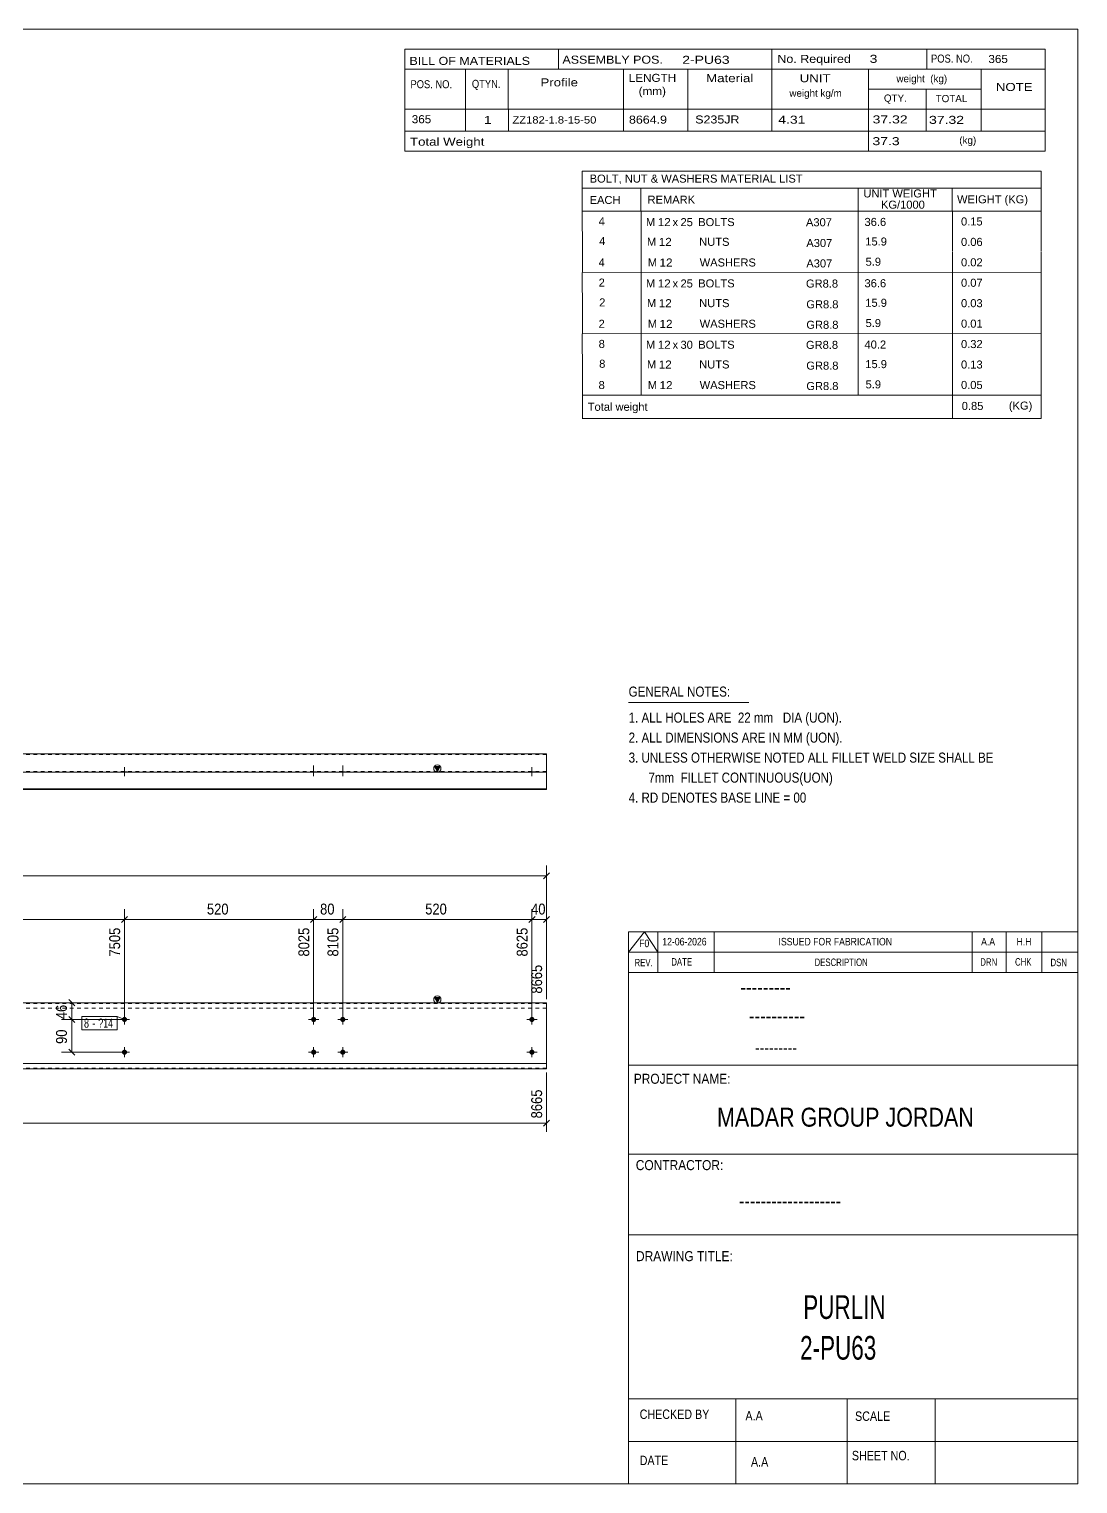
# Model space of a CAD drawing. Header units: millimetres. Extents: x 2 to 579, y 1 to 405.
# Drawn here: x 290.7 to 579, y 5 to 405 of the extents above; entities that cross this region are included whole.
import ezdxf

# ---------------------------------------------------------------- set-up
doc = ezdxf.new("R2010")
doc.units = ezdxf.units.MM
doc.linetypes.add('XKITLINE00', pattern=[0])
doc.linetypes.add('XKITLINE01', pattern=[4, 1, -1, 1, -1])
for name, color, linetype, lineweight in [('Bolt', 3, 'Continuous', 0), ('BoltMark', 7, 'Continuous', 0), ('Dimensions', 7, 'Continuous', 0), ('DrawingSheet', 5, 'Continuous', 0), ('OtherObjectType', 7, 'Continuous', 0), ('Part', 2, 'Continuous', 0)]:
    doc.layers.add(name, color=color, linetype=linetype, lineweight=lineweight)
doc.styles.add('@ARIAL_UNICODE_MS_BOLD', font='ARIAL.TTF')
doc.styles.add('ARIAL', font='ARIAL.TTF')
doc.styles.add('ARIAL_NARROW', font='ARIALN.TTF')
doc.styles.add('COMIC_SANS_MS_BOLD', font='COMICBD.TTF')
doc.styles.add('SWIS721_EX_BT', font='ARIAL.TTF')
doc.styles.add('SWISSE', font='ARIAL.TTF')

# ---------------------------------------------------------------- blocks, each defined once
blk = doc.blocks.new('*A4')
at = {"layer": 'Bolt'}
for points in [[(369.62, 132.67), (369.62, 132.63), (369.61, 132.6), (369.61, 132.56), (369.6, 132.53), (369.59, 132.5), (369.58, 132.46), (369.57, 132.43), (369.55, 132.4), (369.54, 132.37), (369.52, 132.34), (369.5, 132.31), (369.48, 132.28), (369.46, 132.26), (369.44, 132.23), (369.41, 132.2), (369.39, 132.18), (369.36, 132.16), (369.34, 132.14), (369.31, 132.12), (369.28, 132.1), (369.25, 132.08), (369.22, 132.07), (369.19, 132.05), (369.16, 132.04), (369.12, 132.03), (369.09, 132.02), (369.06, 132.01), (369.02, 132.01), (368.99, 132), (368.95, 132), (368.92, 132), (368.89, 132), (368.85, 132), (368.82, 132.01), (368.78, 132.01), (368.75, 132.02), (368.72, 132.03), (368.68, 132.04), (368.65, 132.05), (368.62, 132.07), (368.59, 132.08), (368.56, 132.1), (368.53, 132.12), (368.5, 132.14), (368.48, 132.16), (368.45, 132.18), (368.42, 132.2), (368.4, 132.23), (368.38, 132.26), (368.36, 132.28), (368.34, 132.31), (368.32, 132.34), (368.3, 132.37), (368.29, 132.4), (368.27, 132.43), (368.26, 132.46), (368.25, 132.5), (368.24, 132.53), (368.23, 132.56), (368.23, 132.6), (368.22, 132.63), (368.22, 132.67), (368.22, 132.7), (368.22, 132.73), (368.22, 132.77), (368.23, 132.8), (368.23, 132.84), (368.24, 132.87), (368.25, 132.9), (368.26, 132.94), (368.27, 132.97), (368.29, 133), (368.3, 133.03), (368.32, 133.06), (368.34, 133.09), (368.36, 133.12), (368.38, 133.14), (368.4, 133.17), (368.42, 133.19), (368.45, 133.22), (368.48, 133.24), (368.5, 133.26), (368.53, 133.28), (368.56, 133.3), (368.59, 133.32), (368.62, 133.33), (368.65, 133.35), (368.68, 133.36), (368.72, 133.37), (368.75, 133.38), (368.78, 133.39), (368.82, 133.39), (368.85, 133.4), (368.89, 133.4), (368.92, 133.4), (368.95, 133.4), (368.99, 133.4), (369.02, 133.39), (369.06, 133.39), (369.09, 133.38), (369.12, 133.37), (369.16, 133.36), (369.19, 133.35), (369.22, 133.33), (369.25, 133.32), (369.28, 133.3), (369.31, 133.28), (369.34, 133.26), (369.36, 133.24), (369.39, 133.22), (369.41, 133.19), (369.44, 133.17), (369.46, 133.14), (369.48, 133.12), (369.5, 133.09), (369.52, 133.06), (369.54, 133.03), (369.55, 133), (369.57, 132.97), (369.58, 132.94), (369.59, 132.9), (369.6, 132.87), (369.61, 132.84), (369.61, 132.8), (369.62, 132.77), (369.62, 132.73), (369.62, 132.7)], [(377.62, 132.67), (377.62, 132.63), (377.61, 132.6), (377.61, 132.56), (377.6, 132.53), (377.59, 132.5), (377.58, 132.46), (377.57, 132.43), (377.55, 132.4), (377.54, 132.37), (377.52, 132.34), (377.5, 132.31), (377.48, 132.28), (377.46, 132.26), (377.44, 132.23), (377.41, 132.2), (377.39, 132.18), (377.36, 132.16), (377.34, 132.14), (377.31, 132.12), (377.28, 132.1), (377.25, 132.08), (377.22, 132.07), (377.19, 132.05), (377.16, 132.04), (377.12, 132.03), (377.09, 132.02), (377.06, 132.01), (377.02, 132.01), (376.99, 132), (376.95, 132), (376.92, 132), (376.89, 132), (376.85, 132), (376.82, 132.01), (376.78, 132.01), (376.75, 132.02), (376.72, 132.03), (376.68, 132.04), (376.65, 132.05), (376.62, 132.07), (376.59, 132.08), (376.56, 132.1), (376.53, 132.12), (376.5, 132.14), (376.48, 132.16), (376.45, 132.18), (376.42, 132.2), (376.4, 132.23), (376.38, 132.26), (376.36, 132.28), (376.34, 132.31), (376.32, 132.34), (376.3, 132.37), (376.29, 132.4), (376.27, 132.43), (376.26, 132.46), (376.25, 132.5), (376.24, 132.53), (376.23, 132.56), (376.23, 132.6), (376.22, 132.63), (376.22, 132.67), (376.22, 132.7), (376.22, 132.73), (376.22, 132.77), (376.23, 132.8), (376.23, 132.84), (376.24, 132.87), (376.25, 132.9), (376.26, 132.94), (376.27, 132.97), (376.29, 133), (376.3, 133.03), (376.32, 133.06), (376.34, 133.09), (376.36, 133.12), (376.38, 133.14), (376.4, 133.17), (376.42, 133.19), (376.45, 133.22), (376.48, 133.24), (376.5, 133.26), (376.53, 133.28), (376.56, 133.3), (376.59, 133.32), (376.62, 133.33), (376.65, 133.35), (376.68, 133.36), (376.72, 133.37), (376.75, 133.38), (376.78, 133.39), (376.82, 133.39), (376.85, 133.4), (376.89, 133.4), (376.92, 133.4), (376.95, 133.4), (376.99, 133.4), (377.02, 133.39), (377.06, 133.39), (377.09, 133.38), (377.12, 133.37), (377.16, 133.36), (377.19, 133.35), (377.22, 133.33), (377.25, 133.32), (377.28, 133.3), (377.31, 133.28), (377.34, 133.26), (377.36, 133.24), (377.39, 133.22), (377.41, 133.19), (377.44, 133.17), (377.46, 133.14), (377.48, 133.12), (377.5, 133.09), (377.52, 133.06), (377.54, 133.03), (377.55, 133), (377.57, 132.97), (377.58, 132.94), (377.59, 132.9), (377.6, 132.87), (377.61, 132.84), (377.61, 132.8), (377.62, 132.77), (377.62, 132.73), (377.62, 132.7)], [(369.62, 123.67), (369.62, 123.63), (369.61, 123.6), (369.61, 123.56), (369.6, 123.53), (369.59, 123.5), (369.58, 123.46), (369.57, 123.43), (369.55, 123.4), (369.54, 123.37), (369.52, 123.34), (369.5, 123.31), (369.48, 123.28), (369.46, 123.26), (369.44, 123.23), (369.41, 123.2), (369.39, 123.18), (369.36, 123.16), (369.34, 123.14), (369.31, 123.12), (369.28, 123.1), (369.25, 123.08), (369.22, 123.07), (369.19, 123.05), (369.16, 123.04), (369.12, 123.03), (369.09, 123.02), (369.06, 123.01), (369.02, 123.01), (368.99, 123), (368.95, 123), (368.92, 123), (368.89, 123), (368.85, 123), (368.82, 123.01), (368.78, 123.01), (368.75, 123.02), (368.72, 123.03), (368.68, 123.04), (368.65, 123.05), (368.62, 123.07), (368.59, 123.08), (368.56, 123.1), (368.53, 123.12), (368.5, 123.14), (368.48, 123.16), (368.45, 123.18), (368.42, 123.2), (368.4, 123.23), (368.38, 123.26), (368.36, 123.28), (368.34, 123.31), (368.32, 123.34), (368.3, 123.37), (368.29, 123.4), (368.27, 123.43), (368.26, 123.46), (368.25, 123.5), (368.24, 123.53), (368.23, 123.56), (368.23, 123.6), (368.22, 123.63), (368.22, 123.67), (368.22, 123.7), (368.22, 123.73), (368.22, 123.77), (368.23, 123.8), (368.23, 123.84), (368.24, 123.87), (368.25, 123.9), (368.26, 123.94), (368.27, 123.97), (368.29, 124), (368.3, 124.03), (368.32, 124.06), (368.34, 124.09), (368.36, 124.12), (368.38, 124.14), (368.4, 124.17), (368.42, 124.19), (368.45, 124.22), (368.48, 124.24), (368.5, 124.26), (368.53, 124.28), (368.56, 124.3), (368.59, 124.32), (368.62, 124.33), (368.65, 124.35), (368.68, 124.36), (368.72, 124.37), (368.75, 124.38), (368.78, 124.39), (368.82, 124.39), (368.85, 124.4), (368.89, 124.4), (368.92, 124.4), (368.95, 124.4), (368.99, 124.4), (369.02, 124.39), (369.06, 124.39), (369.09, 124.38), (369.12, 124.37), (369.16, 124.36), (369.19, 124.35), (369.22, 124.33), (369.25, 124.32), (369.28, 124.3), (369.31, 124.28), (369.34, 124.26), (369.36, 124.24), (369.39, 124.22), (369.41, 124.19), (369.44, 124.17), (369.46, 124.14), (369.48, 124.12), (369.5, 124.09), (369.52, 124.06), (369.54, 124.03), (369.55, 124), (369.57, 123.97), (369.58, 123.94), (369.59, 123.9), (369.6, 123.87), (369.61, 123.84), (369.61, 123.8), (369.62, 123.77), (369.62, 123.73), (369.62, 123.7)], [(377.62, 123.67), (377.62, 123.63), (377.61, 123.6), (377.61, 123.56), (377.6, 123.53), (377.59, 123.5), (377.58, 123.46), (377.57, 123.43), (377.55, 123.4), (377.54, 123.37), (377.52, 123.34), (377.5, 123.31), (377.48, 123.28), (377.46, 123.26), (377.44, 123.23), (377.41, 123.2), (377.39, 123.18), (377.36, 123.16), (377.34, 123.14), (377.31, 123.12), (377.28, 123.1), (377.25, 123.08), (377.22, 123.07), (377.19, 123.05), (377.16, 123.04), (377.12, 123.03), (377.09, 123.02), (377.06, 123.01), (377.02, 123.01), (376.99, 123), (376.95, 123), (376.92, 123), (376.89, 123), (376.85, 123), (376.82, 123.01), (376.78, 123.01), (376.75, 123.02), (376.72, 123.03), (376.68, 123.04), (376.65, 123.05), (376.62, 123.07), (376.59, 123.08), (376.56, 123.1), (376.53, 123.12), (376.5, 123.14), (376.48, 123.16), (376.45, 123.18), (376.42, 123.2), (376.4, 123.23), (376.38, 123.26), (376.36, 123.28), (376.34, 123.31), (376.32, 123.34), (376.3, 123.37), (376.29, 123.4), (376.27, 123.43), (376.26, 123.46), (376.25, 123.5), (376.24, 123.53), (376.23, 123.56), (376.23, 123.6), (376.22, 123.63), (376.22, 123.67), (376.22, 123.7), (376.22, 123.73), (376.22, 123.77), (376.23, 123.8), (376.23, 123.84), (376.24, 123.87), (376.25, 123.9), (376.26, 123.94), (376.27, 123.97), (376.29, 124), (376.3, 124.03), (376.32, 124.06), (376.34, 124.09), (376.36, 124.12), (376.38, 124.14), (376.4, 124.17), (376.42, 124.19), (376.45, 124.22), (376.48, 124.24), (376.5, 124.26), (376.53, 124.28), (376.56, 124.3), (376.59, 124.32), (376.62, 124.33), (376.65, 124.35), (376.68, 124.36), (376.72, 124.37), (376.75, 124.38), (376.78, 124.39), (376.82, 124.39), (376.85, 124.4), (376.89, 124.4), (376.92, 124.4), (376.95, 124.4), (376.99, 124.4), (377.02, 124.39), (377.06, 124.39), (377.09, 124.38), (377.12, 124.37), (377.16, 124.36), (377.19, 124.35), (377.22, 124.33), (377.25, 124.32), (377.28, 124.3), (377.31, 124.28), (377.34, 124.26), (377.36, 124.24), (377.39, 124.22), (377.41, 124.19), (377.44, 124.17), (377.46, 124.14), (377.48, 124.12), (377.5, 124.09), (377.52, 124.06), (377.54, 124.03), (377.55, 124), (377.57, 123.97), (377.58, 123.94), (377.59, 123.9), (377.6, 123.87), (377.61, 123.84), (377.61, 123.8), (377.62, 123.77), (377.62, 123.73), (377.62, 123.7)]]:
    blk.add_hatch(color=3, dxfattribs=at).paths.add_polyline_path(points, flags=17)
at = {"layer": 'Bolt', "color": 3, "linetype": 'XKITLINE00', "lineweight": 0}
for p, q in [((367.52, 132.7), (370.32, 132.7)), ((368.92, 134.1), (368.92, 131.3)), ((375.52, 132.7), (378.32, 132.7)), ((376.92, 134.1), (376.92, 131.3)), ((368.92, 125.1), (368.92, 122.3)), ((376.92, 125.1), (376.92, 122.3)), ((367.52, 123.7), (370.32, 123.7)), ((375.52, 123.7), (378.32, 123.7))]:
    blk.add_line(p, q, dxfattribs=at)
blk = doc.blocks.new('*A5')
at = {"layer": 'Bolt'}
for points in [[(317.62, 132.67), (317.62, 132.63), (317.61, 132.6), (317.61, 132.56), (317.6, 132.53), (317.59, 132.5), (317.58, 132.46), (317.57, 132.43), (317.55, 132.4), (317.54, 132.37), (317.52, 132.34), (317.5, 132.31), (317.48, 132.28), (317.46, 132.26), (317.44, 132.23), (317.41, 132.2), (317.39, 132.18), (317.36, 132.16), (317.34, 132.14), (317.31, 132.12), (317.28, 132.1), (317.25, 132.08), (317.22, 132.07), (317.19, 132.05), (317.16, 132.04), (317.12, 132.03), (317.09, 132.02), (317.06, 132.01), (317.02, 132.01), (316.99, 132), (316.95, 132), (316.92, 132), (316.89, 132), (316.85, 132), (316.82, 132.01), (316.78, 132.01), (316.75, 132.02), (316.72, 132.03), (316.68, 132.04), (316.65, 132.05), (316.62, 132.07), (316.59, 132.08), (316.56, 132.1), (316.53, 132.12), (316.5, 132.14), (316.48, 132.16), (316.45, 132.18), (316.42, 132.2), (316.4, 132.23), (316.38, 132.26), (316.36, 132.28), (316.34, 132.31), (316.32, 132.34), (316.3, 132.37), (316.29, 132.4), (316.27, 132.43), (316.26, 132.46), (316.25, 132.5), (316.24, 132.53), (316.23, 132.56), (316.23, 132.6), (316.22, 132.63), (316.22, 132.67), (316.22, 132.7), (316.22, 132.73), (316.22, 132.77), (316.23, 132.8), (316.23, 132.84), (316.24, 132.87), (316.25, 132.9), (316.26, 132.94), (316.27, 132.97), (316.29, 133), (316.3, 133.03), (316.32, 133.06), (316.34, 133.09), (316.36, 133.12), (316.38, 133.14), (316.4, 133.17), (316.42, 133.19), (316.45, 133.22), (316.48, 133.24), (316.5, 133.26), (316.53, 133.28), (316.56, 133.3), (316.59, 133.32), (316.62, 133.33), (316.65, 133.35), (316.68, 133.36), (316.72, 133.37), (316.75, 133.38), (316.78, 133.39), (316.82, 133.39), (316.85, 133.4), (316.89, 133.4), (316.92, 133.4), (316.95, 133.4), (316.99, 133.4), (317.02, 133.39), (317.06, 133.39), (317.09, 133.38), (317.12, 133.37), (317.16, 133.36), (317.19, 133.35), (317.22, 133.33), (317.25, 133.32), (317.28, 133.3), (317.31, 133.28), (317.34, 133.26), (317.36, 133.24), (317.39, 133.22), (317.41, 133.19), (317.44, 133.17), (317.46, 133.14), (317.48, 133.12), (317.5, 133.09), (317.52, 133.06), (317.54, 133.03), (317.55, 133), (317.57, 132.97), (317.58, 132.94), (317.59, 132.9), (317.6, 132.87), (317.61, 132.84), (317.61, 132.8), (317.62, 132.77), (317.62, 132.73), (317.62, 132.7)], [(429.62, 132.67), (429.62, 132.63), (429.61, 132.6), (429.61, 132.56), (429.6, 132.53), (429.59, 132.5), (429.58, 132.46), (429.57, 132.43), (429.55, 132.4), (429.54, 132.37), (429.52, 132.34), (429.5, 132.31), (429.48, 132.28), (429.46, 132.26), (429.44, 132.23), (429.41, 132.2), (429.39, 132.18), (429.36, 132.16), (429.34, 132.14), (429.31, 132.12), (429.28, 132.1), (429.25, 132.08), (429.22, 132.07), (429.19, 132.05), (429.16, 132.04), (429.12, 132.03), (429.09, 132.02), (429.06, 132.01), (429.02, 132.01), (428.99, 132), (428.95, 132), (428.92, 132), (428.89, 132), (428.85, 132), (428.82, 132.01), (428.78, 132.01), (428.75, 132.02), (428.72, 132.03), (428.68, 132.04), (428.65, 132.05), (428.62, 132.07), (428.59, 132.08), (428.56, 132.1), (428.53, 132.12), (428.5, 132.14), (428.48, 132.16), (428.45, 132.18), (428.42, 132.2), (428.4, 132.23), (428.38, 132.26), (428.36, 132.28), (428.34, 132.31), (428.32, 132.34), (428.3, 132.37), (428.29, 132.4), (428.27, 132.43), (428.26, 132.46), (428.25, 132.5), (428.24, 132.53), (428.23, 132.56), (428.23, 132.6), (428.22, 132.63), (428.22, 132.67), (428.22, 132.7), (428.22, 132.73), (428.22, 132.77), (428.23, 132.8), (428.23, 132.84), (428.24, 132.87), (428.25, 132.9), (428.26, 132.94), (428.27, 132.97), (428.29, 133), (428.3, 133.03), (428.32, 133.06), (428.34, 133.09), (428.36, 133.12), (428.38, 133.14), (428.4, 133.17), (428.42, 133.19), (428.45, 133.22), (428.48, 133.24), (428.5, 133.26), (428.53, 133.28), (428.56, 133.3), (428.59, 133.32), (428.62, 133.33), (428.65, 133.35), (428.68, 133.36), (428.72, 133.37), (428.75, 133.38), (428.78, 133.39), (428.82, 133.39), (428.85, 133.4), (428.89, 133.4), (428.92, 133.4), (428.95, 133.4), (428.99, 133.4), (429.02, 133.39), (429.06, 133.39), (429.09, 133.38), (429.12, 133.37), (429.16, 133.36), (429.19, 133.35), (429.22, 133.33), (429.25, 133.32), (429.28, 133.3), (429.31, 133.28), (429.34, 133.26), (429.36, 133.24), (429.39, 133.22), (429.41, 133.19), (429.44, 133.17), (429.46, 133.14), (429.48, 133.12), (429.5, 133.09), (429.52, 133.06), (429.54, 133.03), (429.55, 133), (429.57, 132.97), (429.58, 132.94), (429.59, 132.9), (429.6, 132.87), (429.61, 132.84), (429.61, 132.8), (429.62, 132.77), (429.62, 132.73), (429.62, 132.7)], [(317.62, 123.67), (317.62, 123.63), (317.61, 123.6), (317.61, 123.56), (317.6, 123.53), (317.59, 123.5), (317.58, 123.46), (317.57, 123.43), (317.55, 123.4), (317.54, 123.37), (317.52, 123.34), (317.5, 123.31), (317.48, 123.28), (317.46, 123.26), (317.44, 123.23), (317.41, 123.2), (317.39, 123.18), (317.36, 123.16), (317.34, 123.14), (317.31, 123.12), (317.28, 123.1), (317.25, 123.08), (317.22, 123.07), (317.19, 123.05), (317.16, 123.04), (317.12, 123.03), (317.09, 123.02), (317.06, 123.01), (317.02, 123.01), (316.99, 123), (316.95, 123), (316.92, 123), (316.89, 123), (316.85, 123), (316.82, 123.01), (316.78, 123.01), (316.75, 123.02), (316.72, 123.03), (316.68, 123.04), (316.65, 123.05), (316.62, 123.07), (316.59, 123.08), (316.56, 123.1), (316.53, 123.12), (316.5, 123.14), (316.48, 123.16), (316.45, 123.18), (316.42, 123.2), (316.4, 123.23), (316.38, 123.26), (316.36, 123.28), (316.34, 123.31), (316.32, 123.34), (316.3, 123.37), (316.29, 123.4), (316.27, 123.43), (316.26, 123.46), (316.25, 123.5), (316.24, 123.53), (316.23, 123.56), (316.23, 123.6), (316.22, 123.63), (316.22, 123.67), (316.22, 123.7), (316.22, 123.73), (316.22, 123.77), (316.23, 123.8), (316.23, 123.84), (316.24, 123.87), (316.25, 123.9), (316.26, 123.94), (316.27, 123.97), (316.29, 124), (316.3, 124.03), (316.32, 124.06), (316.34, 124.09), (316.36, 124.12), (316.38, 124.14), (316.4, 124.17), (316.42, 124.19), (316.45, 124.22), (316.48, 124.24), (316.5, 124.26), (316.53, 124.28), (316.56, 124.3), (316.59, 124.32), (316.62, 124.33), (316.65, 124.35), (316.68, 124.36), (316.72, 124.37), (316.75, 124.38), (316.78, 124.39), (316.82, 124.39), (316.85, 124.4), (316.89, 124.4), (316.92, 124.4), (316.95, 124.4), (316.99, 124.4), (317.02, 124.39), (317.06, 124.39), (317.09, 124.38), (317.12, 124.37), (317.16, 124.36), (317.19, 124.35), (317.22, 124.33), (317.25, 124.32), (317.28, 124.3), (317.31, 124.28), (317.34, 124.26), (317.36, 124.24), (317.39, 124.22), (317.41, 124.19), (317.44, 124.17), (317.46, 124.14), (317.48, 124.12), (317.5, 124.09), (317.52, 124.06), (317.54, 124.03), (317.55, 124), (317.57, 123.97), (317.58, 123.94), (317.59, 123.9), (317.6, 123.87), (317.61, 123.84), (317.61, 123.8), (317.62, 123.77), (317.62, 123.73), (317.62, 123.7)], [(429.62, 123.67), (429.62, 123.63), (429.61, 123.6), (429.61, 123.56), (429.6, 123.53), (429.59, 123.5), (429.58, 123.46), (429.57, 123.43), (429.55, 123.4), (429.54, 123.37), (429.52, 123.34), (429.5, 123.31), (429.48, 123.28), (429.46, 123.26), (429.44, 123.23), (429.41, 123.2), (429.39, 123.18), (429.36, 123.16), (429.34, 123.14), (429.31, 123.12), (429.28, 123.1), (429.25, 123.08), (429.22, 123.07), (429.19, 123.05), (429.16, 123.04), (429.12, 123.03), (429.09, 123.02), (429.06, 123.01), (429.02, 123.01), (428.99, 123), (428.95, 123), (428.92, 123), (428.89, 123), (428.85, 123), (428.82, 123.01), (428.78, 123.01), (428.75, 123.02), (428.72, 123.03), (428.68, 123.04), (428.65, 123.05), (428.62, 123.07), (428.59, 123.08), (428.56, 123.1), (428.53, 123.12), (428.5, 123.14), (428.48, 123.16), (428.45, 123.18), (428.42, 123.2), (428.4, 123.23), (428.38, 123.26), (428.36, 123.28), (428.34, 123.31), (428.32, 123.34), (428.3, 123.37), (428.29, 123.4), (428.27, 123.43), (428.26, 123.46), (428.25, 123.5), (428.24, 123.53), (428.23, 123.56), (428.23, 123.6), (428.22, 123.63), (428.22, 123.67), (428.22, 123.7), (428.22, 123.73), (428.22, 123.77), (428.23, 123.8), (428.23, 123.84), (428.24, 123.87), (428.25, 123.9), (428.26, 123.94), (428.27, 123.97), (428.29, 124), (428.3, 124.03), (428.32, 124.06), (428.34, 124.09), (428.36, 124.12), (428.38, 124.14), (428.4, 124.17), (428.42, 124.19), (428.45, 124.22), (428.48, 124.24), (428.5, 124.26), (428.53, 124.28), (428.56, 124.3), (428.59, 124.32), (428.62, 124.33), (428.65, 124.35), (428.68, 124.36), (428.72, 124.37), (428.75, 124.38), (428.78, 124.39), (428.82, 124.39), (428.85, 124.4), (428.89, 124.4), (428.92, 124.4), (428.95, 124.4), (428.99, 124.4), (429.02, 124.39), (429.06, 124.39), (429.09, 124.38), (429.12, 124.37), (429.16, 124.36), (429.19, 124.35), (429.22, 124.33), (429.25, 124.32), (429.28, 124.3), (429.31, 124.28), (429.34, 124.26), (429.36, 124.24), (429.39, 124.22), (429.41, 124.19), (429.44, 124.17), (429.46, 124.14), (429.48, 124.12), (429.5, 124.09), (429.52, 124.06), (429.54, 124.03), (429.55, 124), (429.57, 123.97), (429.58, 123.94), (429.59, 123.9), (429.6, 123.87), (429.61, 123.84), (429.61, 123.8), (429.62, 123.77), (429.62, 123.73), (429.62, 123.7)]]:
    blk.add_hatch(color=3, dxfattribs=at).paths.add_polyline_path(points, flags=17)
at = {"layer": 'Bolt', "color": 3, "linetype": 'XKITLINE00', "lineweight": 0}
for p, q in [((315.52, 132.7), (318.32, 132.7)), ((316.92, 134.1), (316.92, 131.3)), ((427.52, 132.7), (430.32, 132.7)), ((428.92, 134.1), (428.92, 131.3)), ((316.92, 125.1), (316.92, 122.3)), ((428.92, 125.1), (428.92, 122.3)), ((315.52, 123.7), (318.32, 123.7)), ((427.52, 123.7), (430.32, 123.7))]:
    blk.add_line(p, q, dxfattribs=at)
blk = doc.blocks.new('*A8')
at = {"layer": 'Part'}
blk.add_hatch(color=2, dxfattribs=at).paths.add_polyline_path([(402.12, 138.7), (403.72, 138.7), (402.92, 137.3)], flags=17)
at = {"layer": 'Part', "color": 2, "linetype": 'XKITLINE00', "lineweight": 0}
for p, q in [((34.45, 119.1), (34.45, 137.3)), ((131.13, 137.3), (34.45, 137.3)), ((205.43, 137.3), (131.23, 137.3)), ((279.72, 137.3), (205.53, 137.3)), ((432.92, 137.3), (279.82, 137.3)), ((402.92, 137.3), (402.12, 138.7)), ((402.12, 138.7), (403.72, 138.7)), ((403.72, 138.7), (402.92, 137.3)), ((432.92, 137.3), (432.92, 119.1)), ((131.13, 120.6), (34.45, 120.6)), ((205.43, 120.6), (131.23, 120.6)), ((279.72, 120.6), (205.53, 120.6)), ((432.92, 120.6), (279.82, 120.6)), ((131.13, 119.1), (34.45, 119.1)), ((205.43, 119.1), (131.23, 119.1)), ((279.72, 119.1), (205.53, 119.1)), ((432.92, 119.1), (279.82, 119.1))]:
    blk.add_line(p, q, dxfattribs=at)
at = {"layer": 'Part', "color": 7, "linetype": 'XKITLINE01', "lineweight": 0}
for p, q in [((131.13, 137.12), (34.45, 137.12)), ((205.43, 137.12), (131.23, 137.12)), ((279.72, 137.12), (205.53, 137.12)), ((432.92, 137.12), (279.82, 137.12)), ((131.13, 135.8), (34.45, 135.8)), ((205.43, 135.8), (131.23, 135.8)), ((279.72, 135.8), (205.53, 135.8)), ((432.92, 135.8), (279.82, 135.8)), ((131.13, 119.28), (34.45, 119.28)), ((205.43, 119.28), (131.23, 119.28)), ((279.72, 119.28), (205.53, 119.28)), ((432.92, 119.28), (279.82, 119.28))]:
    blk.add_line(p, q, dxfattribs=at)
at = {"layer": 'Part', "color": 2, "linetype": 'XKITLINE00', "lineweight": 0}
blk.add_circle((402.92, 138.2), 1, dxfattribs=at)
blk = doc.blocks.new('*A12')
at = {"layer": 'Bolt'}
for points in [[(369.62, 200.9), (369.62, 200.72), (368.22, 200.72), (368.22, 200.9)], [(369.62, 200.9), (369.62, 200.72), (368.22, 200.72), (368.22, 200.9)], [(377.62, 200.9), (377.62, 200.72), (376.22, 200.72), (376.22, 200.9)], [(377.62, 200.9), (377.62, 200.72), (376.22, 200.72), (376.22, 200.9)]]:
    blk.add_hatch(color=3, dxfattribs=at).paths.add_polyline_path(points, flags=17)
at = {"layer": 'Bolt', "color": 3, "linetype": 'XKITLINE00', "lineweight": 0}
for p, q in [((368.22, 200.72), (368.22, 200.9)), ((368.22, 200.72), (368.22, 200.9)), ((368.92, 199.56), (368.92, 202.56)), ((368.92, 199.56), (368.92, 202.56)), ((369.62, 200.72), (369.62, 200.9)), ((369.62, 200.72), (369.62, 200.9)), ((376.22, 200.72), (376.22, 200.9)), ((376.22, 200.72), (376.22, 200.9)), ((376.92, 199.56), (376.92, 202.56)), ((376.92, 199.56), (376.92, 202.56)), ((377.62, 200.72), (377.62, 200.9)), ((377.62, 200.72), (377.62, 200.9))]:
    blk.add_line(p, q, dxfattribs=at)
blk = doc.blocks.new('*A13')
at = {"layer": 'Bolt'}
for points in [[(317.62, 200.9), (317.62, 200.72), (316.22, 200.72), (316.22, 200.9)], [(317.62, 200.9), (317.62, 200.72), (316.22, 200.72), (316.22, 200.9)], [(429.62, 200.9), (429.62, 200.72), (428.22, 200.72), (428.22, 200.9)], [(429.62, 200.9), (429.62, 200.72), (428.22, 200.72), (428.22, 200.9)]]:
    blk.add_hatch(color=3, dxfattribs=at).paths.add_polyline_path(points, flags=17)
at = {"layer": 'Bolt', "color": 3, "linetype": 'XKITLINE00', "lineweight": 0}
for p, q in [((316.22, 200.72), (316.22, 200.9)), ((316.22, 200.72), (316.22, 200.9)), ((316.92, 199.56), (316.92, 202.06)), ((316.92, 199.56), (316.92, 202.06)), ((317.62, 200.72), (317.62, 200.9)), ((317.62, 200.72), (317.62, 200.9)), ((428.22, 200.72), (428.22, 200.9)), ((428.22, 200.72), (428.22, 200.9)), ((428.92, 199.56), (428.92, 202.06)), ((428.92, 199.56), (428.92, 202.06)), ((429.62, 200.72), (429.62, 200.9)), ((429.62, 200.72), (429.62, 200.9))]:
    blk.add_line(p, q, dxfattribs=at)
blk = doc.blocks.new('*A16')
at = {"layer": 'Part'}
blk.add_hatch(color=2, dxfattribs=at).paths.add_polyline_path([(402.12, 202.21), (403.72, 202.21), (402.92, 200.81)], flags=17)
at = {"layer": 'Part', "color": 2, "linetype": 'XKITLINE00', "lineweight": 0}
for p, q in [((34.45, 205.72), (34.45, 195.9)), ((131.13, 205.72), (34.45, 205.72)), ((205.43, 205.72), (131.23, 205.72)), ((279.72, 205.72), (205.53, 205.72)), ((432.92, 205.72), (279.82, 205.72)), ((432.92, 205.72), (432.92, 195.9)), ((131.13, 200.72), (34.45, 200.72)), ((205.43, 200.72), (131.23, 200.72)), ((279.72, 200.72), (205.53, 200.72)), ((432.92, 200.72), (279.82, 200.72)), ((402.92, 200.81), (402.12, 202.21)), ((402.12, 202.21), (403.72, 202.21)), ((403.72, 202.21), (402.92, 200.81)), ((131.13, 196.08), (34.45, 196.08)), ((205.43, 196.08), (131.23, 196.08)), ((279.72, 196.08), (205.53, 196.08)), ((432.92, 196.08), (279.82, 196.08)), ((34.45, 195.9), (131.13, 195.9)), ((131.23, 195.9), (205.43, 195.9)), ((205.53, 195.9), (279.72, 195.9)), ((279.82, 195.9), (432.92, 195.9))]:
    blk.add_line(p, q, dxfattribs=at)
at = {"layer": 'Part', "color": 7, "linetype": 'XKITLINE01', "lineweight": 0}
for p, q in [((131.13, 205.54), (34.45, 205.54)), ((205.43, 205.54), (131.23, 205.54)), ((279.72, 205.54), (205.53, 205.54)), ((432.92, 205.54), (279.82, 205.54)), ((131.13, 200.9), (34.45, 200.9)), ((205.43, 200.9), (131.23, 200.9)), ((279.72, 200.9), (205.53, 200.9)), ((432.92, 200.9), (279.82, 200.9))]:
    blk.add_line(p, q, dxfattribs=at)
at = {"layer": 'Part', "color": 2, "linetype": 'XKITLINE00', "lineweight": 0}
blk.add_circle((402.92, 201.71), 1, dxfattribs=at)
blk = doc.blocks.new('*A17')
at = {"layer": 'DrawingSheet', "color": 5, "linetype": 'XKITLINE00', "lineweight": 0}
for p, q in [((579, 405), (5, 405)), ((5, 405), (5, 5)), ((579, 5), (579, 405)), ((5, 5), (579, 5))]:
    blk.add_line(p, q, dxfattribs=at)
at = {"layer": 'DrawingSheet', "color": 5, "style": 'ARIAL', "width": 0.85}
blk.add_text('Tekla structures', height=2, rotation=90, dxfattribs=at).set_placement((4.5, 5.5))
blk = doc.blocks.new('*A18')
at = {"layer": 'OtherObjectType', "color": 7, "linetype": 'XKITLINE00', "lineweight": 0}
for p, q in [((442.76, 365.95), (442.75, 354.95)), ((442.76, 365.95), (568.88, 365.95)), ((568.88, 365.95), (568.88, 354.95)), ((442.75, 361.3), (568.88, 361.3)), ((458.87, 361.31), (458.87, 354.95)), ((518.57, 361.31), (518.57, 354.95)), ((544.47, 361.29), (544.47, 354.95)), ((442.76, 354.92), (442.76, 349.42)), ((442.77, 354.95), (568.88, 354.95)), ((458.92, 354.95), (458.92, 349.33)), ((518.57, 354.95), (518.57, 349.33)), ((544.5, 354.95), (544.5, 349.45)), ((568.88, 354.95), (568.88, 349.45)), ((442.79, 349.33), (442.79, 343.72)), ((458.95, 349.33), (458.95, 343.71)), ((518.57, 349.33), (518.57, 343.71)), ((544.5, 349.33), (544.5, 343.83)), ((568.88, 349.33), (568.88, 343.83)), ((442.79, 343.7), (442.79, 338.13)), ((458.95, 343.71), (458.95, 338.09)), ((518.57, 343.71), (518.57, 338.09)), ((544.5, 343.71), (544.5, 338.1)), ((568.88, 343.71), (568.88, 338.1)), ((568.88, 338.1), (442.75, 338.13)), ((442.76, 338.06), (442.76, 332.56)), ((458.92, 338.09), (458.92, 332.47)), ((518.57, 338.09), (518.57, 332.47)), ((544.5, 338.09), (544.5, 332.59)), ((568.88, 338.09), (568.88, 332.59)), ((442.79, 332.47), (442.79, 326.86)), ((458.95, 332.47), (458.95, 326.86)), ((518.57, 332.47), (518.57, 326.86)), ((544.5, 332.47), (544.5, 326.97)), ((568.88, 332.47), (568.88, 326.97)), ((442.79, 326.84), (442.79, 321.27)), ((458.95, 326.85), (458.95, 321.24)), ((518.57, 326.86), (518.57, 321.24)), ((544.5, 326.85), (544.5, 321.25)), ((568.88, 326.85), (568.88, 321.24)), ((568.88, 321.24), (442.75, 321.27)), ((442.76, 321.21), (442.76, 315.71)), ((458.92, 321.23), (458.92, 315.62)), ((518.57, 321.24), (518.57, 315.62)), ((544.5, 321.23), (544.5, 315.73)), ((568.88, 321.24), (568.88, 315.74)), ((442.79, 315.62), (442.79, 310)), ((458.95, 315.62), (458.95, 310)), ((518.57, 315.62), (518.57, 310)), ((544.5, 315.61), (544.5, 310.11)), ((568.88, 315.62), (568.88, 310.12)), ((442.79, 309.98), (442.79, 304.42)), ((458.95, 310), (458.95, 304.38)), ((518.57, 310), (518.57, 304.38)), ((544.5, 310), (544.5, 304.39)), ((568.88, 310), (568.88, 304.39)), ((568.88, 304.39), (442.75, 304.42)), ((442.78, 304.38), (442.78, 297.97)), ((442.85, 304.38), (568.87, 304.38)), ((544.5, 304.35), (544.5, 297.93)), ((568.87, 304.35), (568.87, 297.94)), ((442.77, 297.93), (568.87, 297.93))]:
    blk.add_line(p, q, dxfattribs=at)
at = {"layer": 'OtherObjectType', "color": 7, "style": 'ARIAL_NARROW'}
for s, width, p in [('BOLT, NUT & WASHERS MATERIAL LIST', 1.211571, (444.79, 362.79)), ('UNIT WEIGHT', 1.211571, (520.03, 358.72)), ('EACH', 1.211571, (444.78, 356.92)), ('REMARK', 1.211571, (460.7, 357.01)), (' KG/1000', 1.211571, (524.02, 355.63)), ('WEIGHT (KG)', 1.211571, (545.78, 357.1)), ('4', 1.211571, (447.26, 351.05)), ('M', 1.211571, (460.26, 350.85)), ('12', 1.275, (463.5, 350.83)), ('x', 1.211571, (467.58, 350.83)), ('25', 1.211571, (469.76, 350.82)), ('BOLTS', 1.211571, (474.63, 350.84)), ('A307', 1.211571, (504.25, 350.79)), ('36.6', 1.211571, (520.34, 350.88)), ('0.15', 1.211571, (546.87, 351.01)), ('4', 1.211571, (447.4, 345.61)), ('M', 1.211571, (460.54, 345.41)), ('12', 1.275, (463.78, 345.39)), ('NUTS', 1.211571, (474.91, 345.41)), ('A307', 1.211571, (504.35, 345.09)), ('15.9', 1.211571, (520.56, 345.5)), ('0.06', 1.211571, (546.87, 345.39)), ('4', 1.211571, (447.24, 339.74)), ('M', 1.211571, (460.76, 339.74)), ('12', 1.275, (464, 339.72)), ('WASHERS', 1.211571, (475.04, 339.73)), ('A307', 1.211571, (504.35, 339.47)), ('5.9', 1.211571, (520.64, 339.94)), ('0.02', 1.211571, (546.87, 339.78)), ('2', 1.211571, (447.26, 334.2)), ('M', 1.211571, (460.26, 333.99)), ('12', 1.275, (463.5, 333.97)), ('25', 1.211571, (469.76, 333.96)), ('BOLTS', 1.211571, (474.63, 333.98)), ('GR8.8', 1.211571, (504.25, 333.93)), ('36.6', 1.211571, (520.34, 334.02)), ('0.07', 1.211571, (546.87, 334.16)), ('x', 1.211571, (467.58, 333.97)), ('2', 1.211571, (447.4, 328.75)), ('M', 1.211571, (460.54, 328.56)), ('12', 1.275, (463.78, 328.54)), ('NUTS', 1.211571, (474.91, 328.55)), ('GR8.8', 1.211571, (504.35, 328.23)), ('15.9', 1.211571, (520.56, 328.65)), ('0.03', 1.211571, (546.87, 328.54)), ('2', 1.211571, (447.24, 322.88)), ('M', 1.211571, (460.76, 322.88)), ('12', 1.275, (464, 322.86)), ('WASHERS', 1.211571, (475.04, 322.88)), ('GR8.8', 1.211571, (504.35, 322.61)), ('5.9', 1.211571, (520.64, 323.08)), ('0.01', 1.211571, (546.87, 322.92)), ('8', 1.211571, (447.26, 317.34)), ('M', 1.211571, (460.26, 317.13)), ('12', 1.275, (463.5, 317.11)), ('x', 1.211571, (467.58, 317.12)), ('30', 1.211571, (469.76, 317.11)), ('BOLTS', 1.211571, (474.63, 317.13)), ('GR8.8', 1.211571, (504.25, 317.08)), ('40.2', 1.211571, (520.34, 317.17)), ('0.32', 1.211571, (546.87, 317.3)), ('8', 1.211571, (447.4, 311.89)), ('M', 1.211571, (460.54, 311.7)), ('12', 1.275, (463.78, 311.68)), ('NUTS', 1.211571, (474.91, 311.69)), ('GR8.8', 1.211571, (504.35, 311.37)), ('15.9', 1.211571, (520.56, 311.79)), ('0.13', 1.211571, (546.87, 311.68)), ('8', 1.211571, (447.24, 306.03)), ('M', 1.211571, (460.76, 306.03)), ('12', 1.275, (464, 306)), ('WASHERS', 1.211571, (475.04, 306.02)), ('5.9', 1.211571, (520.64, 306.22)), ('0.05', 1.211571, (546.87, 306.06)), ('GR8.8', 1.211571, (504.35, 305.76)), ('Total weight', 1.211571, (444.26, 300.06)), ('0.85', 1.211571, (547.07, 300.29)), ('(KG)', 1.211571, (560.02, 300.38))]:
    blk.add_text(s, height=2.2, dxfattribs=dict(at, width=width)).set_placement(p)
blk = doc.blocks.new('*A19')
at = {"layer": 'OtherObjectType', "color": 7, "linetype": 'XKITLINE00', "lineweight": 0}
blk.add_line((455.5, 219.82), (488.5, 219.82), dxfattribs=at)
at = {"layer": 'OtherObjectType', "color": 7, "style": 'ARIAL_NARROW', "width": 1.008832}
for s, p in [('GENERAL NOTES:', (455.5, 221.47)), ('1. ALL HOLES ARE  22 mm   DIA (UON).', (455.5, 214.32)), ('2. ALL DIMENSIONS ARE IN MM (UON).', (455.5, 208.82)), ('3. UNLESS OTHERWISE NOTED ALL FILLET WELD SIZE SHALL BE', (455.5, 203.32)), ('7mm  FILLET CONTINUOUS(UON)', (460.95, 197.82)), ('4. RD DENOTES BASE LINE = 00', (455.5, 192.32))]:
    blk.add_text(s, height=2.75, dxfattribs=at).set_placement(p)
blk = doc.blocks.new('*A20')
at = {"layer": 'OtherObjectType', "color": 7, "linetype": 'XKITLINE00', "lineweight": 0}
for p, q in [((455.5, 156.76), (579, 156.76)), ((455.5, 151.21), (459.82, 156.76)), ((455.5, 151.21), (455.5, 156.76)), ((459.82, 156.76), (463.53, 151.21)), ((463.53, 151.21), (463.53, 156.76)), ((478.97, 151.21), (478.97, 156.76)), ((549.98, 151.21), (549.98, 156.76)), ((559.24, 151.21), (559.24, 156.76)), ((569.12, 151.21), (569.12, 156.76)), ((579, 151.21), (579, 156.76)), ((455.5, 151.21), (579, 151.21)), ((455.5, 145.65), (455.5, 151.21)), ((459.21, 151.21), (579, 151.21)), ((463.53, 145.65), (463.53, 151.21)), ((478.97, 145.65), (478.97, 151.21)), ((549.98, 145.65), (549.98, 151.21)), ((559.24, 145.65), (559.24, 151.21)), ((569.12, 145.65), (569.12, 151.21)), ((579, 145.65), (579, 151.21))]:
    blk.add_line(p, q, dxfattribs=at)
at = {"layer": 'OtherObjectType', "color": 7, "style": 'ARIAL_NARROW'}
for s, height, width, p in [('F0', 2.058, 1.008832, (458.4, 152.59)), ('12-06-2026', 2.058, 1.008832, (464.76, 153.06)), ('ISSUED FOR FABRICATION', 2.0583, 1.008832, (496.71, 153.06)), ('A.A', 2.058, 1.008832, (552.4, 153.06)), ('H.H', 2.058, 1.008832, (562.13, 153.06)), ('REV.', 2.058, 0.907949, (457.13, 147.31)), ('DATE', 2.058, 0.907949, (467.23, 147.5)), ('DESCRIPTION', 2.0583, 0.907949, (506.61, 147.39)), ('DRN', 2.058, 0.907949, (552.17, 147.47)), ('CHK', 2.058, 0.907949, (561.72, 147.5)), ('DSN', 2.058, 0.907949, (571.47, 147.35))]:
    blk.add_text(s, height=height, dxfattribs=dict(at, width=width)).set_placement(p)
blk = doc.blocks.new('*A22')
at = {"layer": 'OtherObjectType', "color": 2, "linetype": 'XKITLINE00', "lineweight": 0}
for p, q in [((455.5, 145.65), (579, 145.65)), ((455.5, 5), (455.5, 145.64)), ((578.98, 145.64), (579, 5)), ((579, 120.14), (455.5, 120.14)), ((455.5, 95.63), (579, 95.63)), ((579, 73.49), (455.5, 73.49)), ((579, 28.4), (455.5, 28.4)), ((484.94, 28.4), (484.94, 5)), ((515.62, 5), (515.62, 28.4)), ((539.75, 5), (539.75, 28.4)), ((579, 16.7), (455.5, 16.7)), ((579, 5), (455.5, 5))]:
    blk.add_line(p, q, dxfattribs=at)
at = {"layer": 'OtherObjectType', "color": 4, "style": '@ARIAL_UNICODE_MS_BOLD', "width": 0.85}
blk.add_text('---------', height=3.9, dxfattribs=at).set_placement((486.23, 139.59))
at = {"layer": 'OtherObjectType', "color": 7, "style": 'ARIAL', "width": 0.85}
for s, height, p in [('----------', 3.9, (488.56, 131.77)), ('---------', 3.25, (490.21, 123.31))]:
    blk.add_text(s, height=height, dxfattribs=at).set_placement(p)
at = {"layer": 'OtherObjectType', "color": 3, "width": 0.85}
for s, style, p in [('PROJECT NAME:', 'SWIS721_EX_BT', (456.92, 115.01)), ('CONTRACTOR:', 'SWISSE', (457.47, 91.27)), ('DRAWING TITLE:', 'SWIS721_EX_BT', (457.53, 66.24))]:
    blk.add_text(s, height=2.7618, dxfattribs=dict(at, style=style)).set_placement(p)
at = {"layer": 'OtherObjectType', "color": 7, "width": 0.85}
for s, height, p in [('MADAR GROUP JORDAN', 5.2, (479.79, 103.23)), ('CHECKED BY', 2.592, (458.53, 22.86)), ('A.A', 2.592, (487.61, 22.45)), ('SCALE', 2.592, (517.74, 22.33)), ('DATE', 2.592, (458.54, 10.16)), ('A.A', 2.592, (489.14, 9.76)), ('SHEET NO.', 2.592, (516.87, 11.49))]:
    blk.add_text(s, height=height, dxfattribs=at).set_placement(p)
at = {"layer": 'OtherObjectType', "color": 1}
for s, height, style, width, p in [('-------------------', 3.9, 'COMIC_SANS_MS_BOLD', 0.85, (485.87, 80.86)), ('PURLIN', 6.5, 'ARIAL', 0.68, (503.5, 50.37)), ('2-PU63', 6.5, 'ARIAL', 0.68, (502.64, 39.17))]:
    blk.add_text(s, height=height, dxfattribs=dict(at, style=style, width=width)).set_placement(p)
blk = doc.blocks.new('*A23')
at = {"layer": 'OtherObjectType', "color": 7, "linetype": 'XKITLINE00', "lineweight": 0}
for p, q in [((393.98, 399.5), (569.98, 399.5)), ((393.98, 399.5), (393.98, 388.5)), ((436.26, 399.42), (436.26, 393.87)), ((494.85, 394), (494.85, 399.5)), ((537.43, 393.96), (537.43, 399.42)), ((569.98, 394), (569.98, 399.5)), ((393.98, 394), (569.98, 394)), ((410.64, 394), (410.64, 383)), ((422.4, 393.98), (422.4, 383.03)), ((454.12, 393.99), (454.13, 383)), ((471.78, 393.98), (471.78, 383)), ((494.85, 393.98), (494.85, 383)), ((521.43, 394), (521.43, 383)), ((552.42, 394), (552.42, 383)), ((569.98, 394), (569.98, 388.5)), ((393.98, 388.5), (393.98, 383)), ((521.45, 388.52), (552.45, 388.52)), ((537.28, 388.52), (537.28, 383)), ((569.98, 388.5), (569.98, 383)), ((393.98, 383), (569.98, 383)), ((393.98, 383), (393.98, 376.95)), ((410.63, 383), (410.63, 376.95)), ((422.44, 382.99), (422.44, 376.95)), ((454.12, 383), (454.11, 376.95)), ((471.79, 383), (471.79, 376.95)), ((494.87, 383), (494.87, 376.95)), ((521.44, 383), (521.44, 376.95)), ((537.33, 382.95), (537.33, 376.95)), ((552.43, 383), (552.43, 376.95)), ((569.98, 383), (569.98, 376.95)), ((393.98, 376.95), (569.98, 376.95)), ((393.98, 376.95), (393.98, 371.45)), ((521.44, 376.95), (521.44, 371.45)), ((569.98, 376.95), (569.98, 371.45)), ((393.98, 371.45), (569.98, 371.45))]:
    blk.add_line(p, q, dxfattribs=at)
at = {"layer": 'OtherObjectType', "color": 7, "style": 'ARIAL_NARROW'}
for s, height, width, p in [('BILL OF MATERIALS', 2.2, 1.36, (395.25, 395.16)), ('ASSEMBLY POS.', 2.2, 1.36, (437.3, 395.5)), ('2-PU63', 2.2, 1.525501, (470.23, 395.46)), ('No. Required', 2.2, 1.36, (496.39, 395.72)), ('3', 2.2, 1.525501, (521.75, 395.72)), ('POS. NO.', 2.2, 1.02, (538.63, 395.79)), ('365', 2.2, 1.270501, (554.4, 395.69)), ('LENGTH', 2.2, 1.275, (455.54, 390.49)), ('Material', 2.2, 1.445, (476.81, 390.41)), ('UNIT', 2.2, 1.445, (502.52, 390.4)), ('weight  (kg)', 1.98, 1.19, (529.11, 390.39)), ('POS. NO.', 2.2, 1.02, (395.53, 388.74)), ('QTYN.', 2.2, 1.02, (412.42, 388.84)), ('Profile', 2.2, 1.445, (431.26, 389.25)), ('(mm)', 2.2, 1.275, (458.26, 386.86)), ('weight kg/m', 1.98, 1.19, (499.69, 386.4)), ('NOTE', 2.2, 1.445, (556.44, 387.99)), ('QTY.', 1.98, 1.19, (525.68, 385.03)), ('TOTAL', 1.98, 1.19, (539.9, 384.91)), ('365', 2.2, 1.270501, (395.89, 379.12)), ('1', 2.2, 1.525501, (415.71, 378.91)), ('ZZ182-1.8-15-50', 1.98, 1.355501, (423.56, 379.04)), ('8664.9', 2.2, 1.355501, (455.59, 379.01)), ('S235JR', 2.2, 1.355501, (473.81, 379.05)), ('4.31', 2.2, 1.525501, (496.62, 378.99)), ('37.32', 2.2, 1.525501, (522.57, 379.07)), ('37.32', 2.2, 1.525501, (538.08, 378.94)), ('Total Weight', 2.2, 1.445, (395.4, 372.94)), ('37.3', 2.2, 1.525501, (522.52, 373.09)), ('(kg)', 1.98, 1.19, (546.4, 373.46))]:
    blk.add_text(s, height=height, dxfattribs=dict(at, width=width)).set_placement(p)
blk = doc.blocks.new('*A27')
at = {"layer": 'Dimensions', "color": 7, "linetype": 'XKITLINE00', "lineweight": 0}
for p, q in [((315.92, 132.7), (299.6, 132.7)), ((301.6, 133.55), (303.3, 131.85)), ((302.45, 123.7), (302.45, 132.7)), ((301.6, 124.55), (303.3, 122.85)), ((315.92, 123.7), (299.6, 123.7))]:
    blk.add_line(p, q, dxfattribs=at)
at = {"layer": 'Dimensions', "color": 3}
for p in [(302.45, 132.7), (302.45, 123.7)]:
    blk.add_point(p, dxfattribs=at)
at = {"layer": 'Dimensions', "color": 3, "style": 'ARIAL', "width": 0.85}
blk.add_text('90', height=3, rotation=90.0002, dxfattribs=at).set_placement((301.1, 125.97))
blk = doc.blocks.new('*A28')
at = {"layer": 'Dimensions', "color": 7, "linetype": 'XKITLINE00', "lineweight": 0}
for p, q in [((315.92, 137.3), (299.6, 137.3)), ((301.6, 138.15), (303.3, 136.45)), ((302.45, 132.7), (302.45, 137.3)), ((315.92, 132.7), (299.6, 132.7)), ((301.6, 133.55), (303.3, 131.85))]:
    blk.add_line(p, q, dxfattribs=at)
at = {"layer": 'Dimensions', "color": 3}
for p in [(302.45, 137.3), (302.45, 132.7)]:
    blk.add_point(p, dxfattribs=at)
at = {"layer": 'Dimensions', "color": 3, "style": 'ARIAL', "width": 0.85}
blk.add_text('46', height=3, rotation=90.0002, dxfattribs=at).set_placement((301.1, 132.77))
blk = doc.blocks.new('*A35')
at = {"layer": 'Dimensions', "color": 7, "linetype": 'XKITLINE00', "lineweight": 0}
for p, q in [((35.3, 173.05), (33.6, 171.35)), ((34.45, 138.3), (34.45, 175.05)), ((34.45, 172.2), (432.92, 172.2)), ((433.77, 173.05), (432.07, 171.35)), ((432.92, 138.3), (432.92, 175.05))]:
    blk.add_line(p, q, dxfattribs=at)
at = {"layer": 'Dimensions', "color": 3}
for p in [(34.45, 172.2), (432.92, 172.2)]:
    blk.add_point(p, dxfattribs=at)
at = {"layer": 'Dimensions', "color": 3, "style": 'ARIAL', "width": 0.85}
blk.add_text('8665', height=3, dxfattribs=at).set_placement((229.23, 173.55))
blk = doc.blocks.new('*A37')
at = {"layer": 'Dimensions', "color": 7, "linetype": 'XKITLINE00', "lineweight": 0}
for p, q in [((93.68, 122.7), (93.68, 101.8)), ((432.92, 118.1), (432.92, 101.8)), ((94.53, 105.05), (92.83, 103.35)), ((93.68, 104.2), (432.92, 104.2)), ((433.77, 105.05), (432.07, 103.35))]:
    blk.add_line(p, q, dxfattribs=at)
at = {"layer": 'Dimensions', "color": 3}
for p in [(93.68, 104.2), (432.92, 104.2)]:
    blk.add_point(p, dxfattribs=at)
at = {"layer": 'Dimensions', "color": 3, "style": 'ARIAL', "width": 0.85}
blk.add_text('8665', height=3, rotation=90.0002, dxfattribs=at).set_placement((431.72, 105.5))
blk.add_text('8073', height=3, dxfattribs=at).set_placement((258.85, 105.55))
blk = doc.blocks.new('*A42')
at = {"layer": 'Dimensions', "color": 7, "linetype": 'XKITLINE00', "lineweight": 0}
for p, q in [((243.47, 161.05), (241.78, 159.35)), ((242.63, 133.7), (242.63, 163.05)), ((242.63, 160.2), (316.92, 160.2)), ((317.77, 161.05), (316.07, 159.35)), ((316.92, 133.7), (316.92, 163.05))]:
    blk.add_line(p, q, dxfattribs=at)
at = {"layer": 'Dimensions', "color": 3}
for p in [(242.63, 160.2), (316.92, 160.2)]:
    blk.add_point(p, dxfattribs=at)
at = {"layer": 'Dimensions', "color": 3, "style": 'ARIAL', "width": 0.85}
blk.add_text('2223', height=3, dxfattribs=at).set_placement((275.32, 161.55))
blk.add_text('7505', height=3, rotation=90.0002, dxfattribs=at).set_placement((315.72, 150))
blk = doc.blocks.new('*A43')
at = {"layer": 'Dimensions', "color": 7, "linetype": 'XKITLINE00', "lineweight": 0}
for p, q in [((317.77, 161.05), (316.07, 159.35)), ((316.92, 133.7), (316.92, 163.05)), ((316.92, 160.2), (368.92, 160.2)), ((369.77, 161.05), (368.07, 159.35)), ((368.92, 133.7), (368.92, 163.05))]:
    blk.add_line(p, q, dxfattribs=at)
at = {"layer": 'Dimensions', "color": 3}
for p in [(316.92, 160.2), (368.92, 160.2)]:
    blk.add_point(p, dxfattribs=at)
at = {"layer": 'Dimensions', "color": 3, "style": 'ARIAL', "width": 0.85}
blk.add_text('520', height=3, dxfattribs=at).set_placement((339.58, 161.55))
blk.add_text('8025', height=3, rotation=90.0002, dxfattribs=at).set_placement((367.72, 150))
blk = doc.blocks.new('*A44')
at = {"layer": 'Dimensions', "color": 7, "linetype": 'XKITLINE00', "lineweight": 0}
for p, q in [((369.77, 161.05), (368.07, 159.35)), ((368.92, 133.7), (368.92, 163.05)), ((368.92, 160.2), (376.92, 160.2)), ((377.77, 161.05), (376.07, 159.35)), ((376.92, 133.7), (376.92, 163.05))]:
    blk.add_line(p, q, dxfattribs=at)
at = {"layer": 'Dimensions', "color": 3}
for p in [(368.92, 160.2), (376.92, 160.2)]:
    blk.add_point(p, dxfattribs=at)
at = {"layer": 'Dimensions', "color": 3, "style": 'ARIAL', "width": 0.85}
blk.add_text('80', height=3, dxfattribs=at).set_placement((370.69, 161.55))
blk.add_text('8105', height=3, rotation=90.0002, dxfattribs=at).set_placement((375.72, 150))
blk = doc.blocks.new('*A45')
at = {"layer": 'Dimensions', "color": 7, "linetype": 'XKITLINE00', "lineweight": 0}
for p, q in [((377.77, 161.05), (376.07, 159.35)), ((376.92, 133.7), (376.92, 163.05)), ((376.92, 160.2), (428.92, 160.2)), ((429.77, 161.05), (428.07, 159.35)), ((428.92, 133.7), (428.92, 163.05))]:
    blk.add_line(p, q, dxfattribs=at)
at = {"layer": 'Dimensions', "color": 3}
for p in [(376.92, 160.2), (428.92, 160.2)]:
    blk.add_point(p, dxfattribs=at)
at = {"layer": 'Dimensions', "color": 3, "style": 'ARIAL', "width": 0.85}
blk.add_text('520', height=3, dxfattribs=at).set_placement((399.58, 161.55))
blk.add_text('8625', height=3, rotation=90.0002, dxfattribs=at).set_placement((427.72, 150))
blk = doc.blocks.new('*A46')
at = {"layer": 'Dimensions', "color": 7, "linetype": 'XKITLINE00', "lineweight": 0}
for p, q in [((429.77, 161.05), (428.07, 159.35)), ((428.92, 133.7), (428.92, 163.05)), ((428.92, 160.2), (432.92, 160.2)), ((433.77, 161.05), (432.07, 159.35)), ((432.92, 138.3), (432.92, 163.05))]:
    blk.add_line(p, q, dxfattribs=at)
at = {"layer": 'Dimensions', "color": 3}
for p in [(428.92, 160.2), (432.92, 160.2)]:
    blk.add_point(p, dxfattribs=at)
at = {"layer": 'Dimensions', "color": 3, "style": 'ARIAL', "width": 0.85}
blk.add_text('40', height=3, dxfattribs=at).set_placement((428.69, 161.55))
blk.add_text('8665', height=3, rotation=90.0002, dxfattribs=at).set_placement((431.72, 139.8))
blk = doc.blocks.new('*A48')
at = {"layer": 'BoltMark', "color": 7, "linetype": 'XKITLINE00', "lineweight": 0}
for p, q in [((305.2, 133.55), (314.88, 133.55)), ((305.2, 129.85), (305.2, 133.55)), ((314.88, 129.85), (314.88, 133.55)), ((316.92, 132.7), (314.88, 133.55)), ((305.2, 129.85), (314.88, 129.85))]:
    blk.add_line(p, q, dxfattribs=at)
at = {"layer": 'BoltMark', "color": 3, "style": 'ARIAL_NARROW', "width": 0.85}
for s, p in [('8', (305.8, 130.45)), ('?14', (309.72, 130.45)), ('-', (308.07, 130.45))]:
    blk.add_text(s, height=2.5, dxfattribs=at).set_placement(p)

msp = doc.modelspace()

# ---------------------------------------------------------------- block references
at = {"lineweight": 0}
for name in ['*A17', '*A23', '*A18', '*A19', '*A13', '*A12', '*A35', '*A42', '*A43', '*A44', '*A45', '*A46', '*A20', '*A22', '*A28', '*A27', '*A48', '*A5', '*A4', '*A37']:
    msp.add_blockref(name, (0, 0), dxfattribs=at)
at = {"layer": 'Part', "lineweight": 0}
for name in ['*A16', '*A8']:
    msp.add_blockref(name, (0, 0), dxfattribs=at)

doc.saveas('drawing.dxf')
